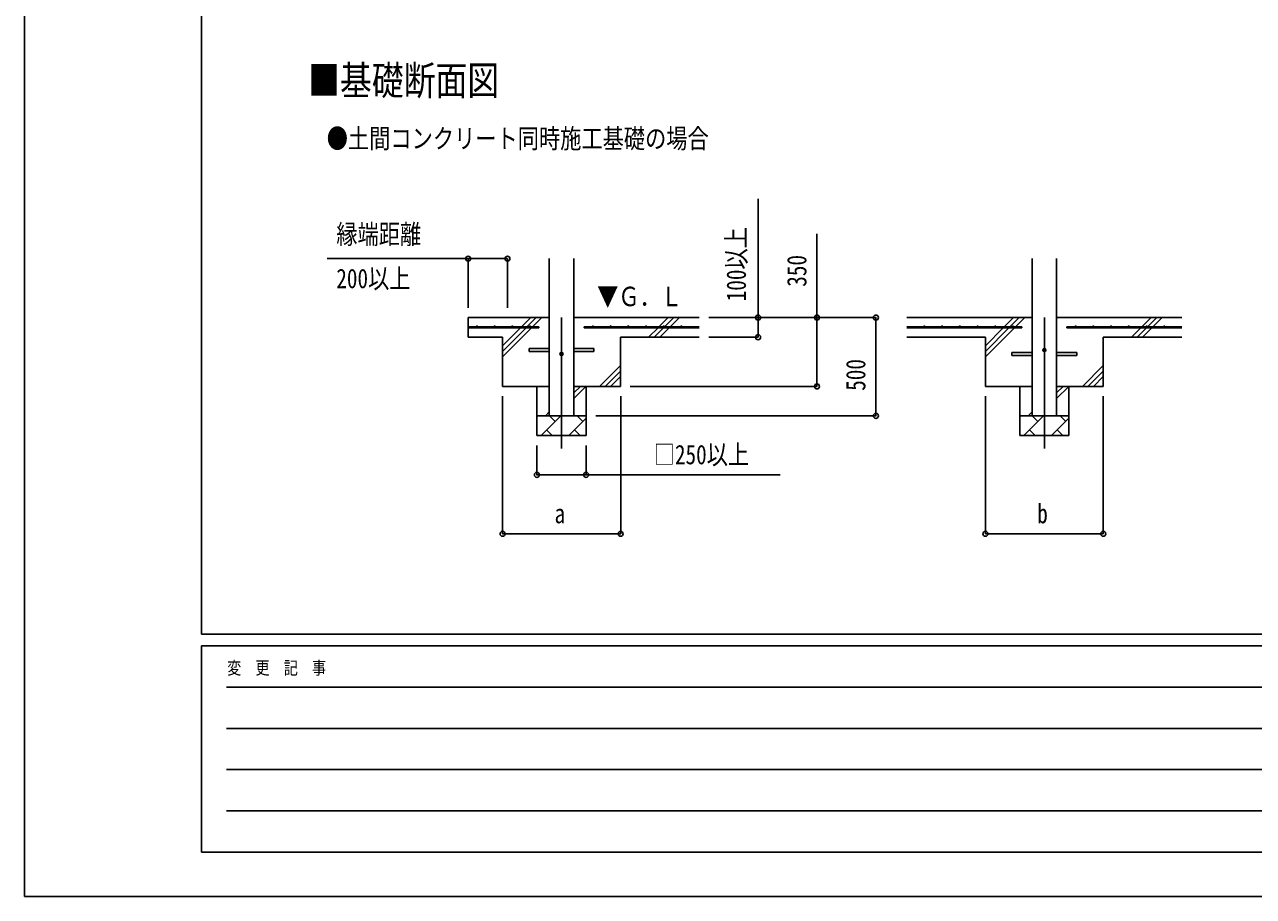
# Model space of a CAD drawing. Units: millimetres, scale not verified. Extents: x -12615 to 12615, y -8910 to 8910.
# Drawn here: x -12615 to -6361, y -8910 to -4474 of the extents above; entities that cross this region are included whole.
import ezdxf
from ezdxf.enums import TextEntityAlignment as Align

# ---------------------------------------------------------------- set-up
doc = ezdxf.new("R2010")
doc.units = ezdxf.units.MM
doc.header["$LTSCALE"] = 40
for name, color, linetype in [('0-2_USER1', 3, 'Continuous'), ('0-4_YKK_12', 2, 'Continuous'), ('0-5_YKK_13', 4, 'Continuous'), ('0-6_YKK_A1', 4, 'Continuous'), ('0-7_YKK_D', 6, 'Continuous'), ('0-8_YKK_ZWAK', 7, 'Continuous')]:
    doc.layers.add(name, color=color, linetype=linetype)
doc.styles.add('ＭＳ ゴシック', font='')
doc.styles.get('ＭＳ ゴシック').set_extended_font_data('MS Gothic')

msp = doc.modelspace()

# ---------------------------------------------------------------- linework, layer by layer
at = {"layer": '0-4_YKK_12'}
for p, q in [((-9882.44, -5965), (-9882.44, -6630.95)), ((-7425.44, -5965), (-7425.44, -6630.95))]:
    msp.add_line(p, q, dxfattribs=at)
at = {"layer": '0-5_YKK_13'}
for p, q in [((-10047.44, -6122), (-9944.94, -6122)), ((-10047.44, -6138), (-10047.44, -6122)), ((-9819.94, -6122), (-9717.44, -6122)), ((-9717.44, -6122), (-9717.44, -6138)), ((-10047.44, -6138), (-9944.94, -6138)), ((-9819.94, -6138), (-9717.44, -6138)), ((-7590.44, -6142), (-7487.94, -6142)), ((-7590.44, -6158), (-7590.44, -6142)), ((-7590.44, -6158), (-7487.94, -6158)), ((-7362.94, -6142), (-7260.44, -6142)), ((-7362.94, -6158), (-7260.44, -6158)), ((-7260.44, -6142), (-7260.44, -6158))]:
    msp.add_line(p, q, dxfattribs=at)
for centre in [(-7425.44, -6130), (-9882.44, -6150)]:
    msp.add_circle(centre, 8, dxfattribs=at)
at = {"layer": '0-6_YKK_A1'}
for p, q in [((-9944.94, -6465), (-9944.94, -5665)), ((-9819.94, -5665), (-9819.94, -6465)), ((-7487.94, -6465), (-7487.94, -5665)), ((-7362.94, -5665), (-7362.94, -6465)), ((-9944.94, -5965), (-10357.44, -5965)), ((-10357.44, -5965), (-10357.44, -6065)), ((-10086.51, -6012.5), (-10039.01, -5965)), ((-10058.22, -6012.5), (-10010.72, -5965)), ((-10029.94, -6012.5), (-9982.44, -5965)), ((-9182.44, -5965), (-9819.94, -5965)), ((-9386.51, -6012.5), (-9339.01, -5965)), ((-9358.22, -6012.5), (-9310.72, -5965)), ((-9329.94, -6012.5), (-9282.44, -5965)), ((-7487.94, -5965), (-8125.44, -5965)), ((-7629.51, -6012.5), (-7582.01, -5965)), ((-7601.22, -6012.5), (-7553.72, -5965)), ((-7572.94, -6012.5), (-7525.44, -5965)), ((-6725.44, -5965), (-7362.94, -5965)), ((-6929.51, -6012.5), (-6882.01, -5965)), ((-6901.22, -6012.5), (-6853.72, -5965)), ((-6872.94, -6012.5), (-6825.44, -5965)), ((-9997.44, -6012.5), (-10357.44, -6012.5)), ((-9997.44, -6017.5), (-10357.44, -6017.5)), ((-10182.44, -6065), (-10357.44, -6065)), ((-10182.44, -6165), (-10034.94, -6017.5)), ((-10182.44, -6108.43), (-10091.51, -6017.5)), ((-10182.44, -6136.72), (-10063.22, -6017.5)), ((-10182.44, -6065), (-10182.44, -6315)), ((-9997.44, -6012.5), (-9997.44, -6017.5)), ((-9767.44, -6012.5), (-9182.44, -6012.5)), ((-9767.44, -6012.5), (-9767.44, -6017.5)), ((-9767.44, -6017.5), (-9182.44, -6017.5)), ((-9182.44, -6065), (-9582.44, -6065)), ((-9582.44, -6065), (-9582.44, -6315)), ((-9439.01, -6065), (-9391.51, -6017.5)), ((-9410.72, -6065), (-9363.22, -6017.5)), ((-9382.44, -6065), (-9334.94, -6017.5)), ((-7540.44, -6012.5), (-8125.44, -6012.5)), ((-7540.44, -6017.5), (-8125.44, -6017.5)), ((-7725.44, -6065), (-8125.44, -6065)), ((-7725.44, -6165), (-7577.94, -6017.5)), ((-7725.44, -6108.43), (-7634.51, -6017.5)), ((-7725.44, -6136.72), (-7606.22, -6017.5)), ((-7725.44, -6065), (-7725.44, -6315)), ((-7540.44, -6012.5), (-7540.44, -6017.5)), ((-7310.44, -6012.5), (-6725.44, -6012.5)), ((-7310.44, -6012.5), (-7310.44, -6017.5)), ((-7310.44, -6017.5), (-6725.44, -6017.5)), ((-7125.44, -6065), (-7125.44, -6315)), ((-7125.44, -6065), (-6725.44, -6065)), ((-6982.01, -6065), (-6934.51, -6017.5)), ((-6953.72, -6065), (-6906.22, -6017.5)), ((-6925.44, -6065), (-6877.94, -6017.5)), ((-9689.01, -6315), (-9582.44, -6208.43)), ((-9660.72, -6315), (-9582.44, -6236.72)), ((-7232.01, -6315), (-7125.44, -6208.43)), ((-7203.72, -6315), (-7125.44, -6236.72)), ((-9944.94, -6315), (-10182.44, -6315)), ((-10007.44, -6315), (-10007.44, -6565)), ((-9819.94, -6376.67), (-9758.27, -6315)), ((-9819.94, -6348.38), (-9786.56, -6315)), ((-9582.44, -6315), (-9819.94, -6315)), ((-9757.44, -6315), (-9757.44, -6565)), ((-9632.44, -6315), (-9582.44, -6265)), ((-7487.94, -6315), (-7725.44, -6315)), ((-7550.44, -6315), (-7550.44, -6565)), ((-7362.94, -6376.67), (-7301.27, -6315)), ((-7362.94, -6348.38), (-7329.56, -6315)), ((-7125.44, -6315), (-7362.94, -6315)), ((-7300.44, -6315), (-7300.44, -6565)), ((-7175.44, -6315), (-7125.44, -6265)), ((-9757.44, -6465), (-10007.44, -6465)), ((-9986.7, -6565), (-9886.7, -6465)), ((-9964.84, -6465), (-9944.94, -6445.1)), ((-9915.26, -6493.55), (-9943.81, -6465)), ((-9845.28, -6565), (-9757.44, -6477.16)), ((-9773.84, -6493.55), (-9802.39, -6465)), ((-7300.44, -6465), (-7550.44, -6465)), ((-7529.7, -6565), (-7429.7, -6465)), ((-7507.84, -6465), (-7487.94, -6445.1)), ((-7458.26, -6493.55), (-7486.81, -6465)), ((-7388.28, -6565), (-7300.44, -6477.16)), ((-7316.84, -6493.55), (-7345.39, -6465)), ((-9757.44, -6565), (-10007.44, -6565)), ((-9958.15, -6536.45), (-9929.6, -6565)), ((-9816.73, -6536.45), (-9788.18, -6565)), ((-7300.44, -6565), (-7550.44, -6565)), ((-7501.15, -6536.45), (-7472.6, -6565)), ((-7359.73, -6536.45), (-7331.18, -6565))]:
    msp.add_line(p, q, dxfattribs=at)
for centre in [(-10312.44, -6010), (-10222.44, -6010), (-10132.44, -6010), (-10042.44, -6010), (-9722.44, -6010), (-9632.44, -6010), (-9542.44, -6010), (-9452.44, -6010), (-9362.44, -6010), (-9272.44, -6010), (-8035.44, -6010), (-7945.44, -6010), (-7855.44, -6010), (-7765.44, -6010), (-7675.44, -6010), (-7585.44, -6010), (-7265.44, -6010), (-7175.44, -6010), (-7085.44, -6010), (-6995.44, -6010), (-6905.44, -6010), (-6815.44, -6010)]:
    msp.add_circle(centre, 2.5, dxfattribs=at)
at = {"layer": '0-7_YKK_D'}
for p, q in [((-10357.44, -5665), (-11075.25, -5665)), ((-10357.44, -5915), (-10357.44, -5664)), ((-10357.44, -5665), (-10157.44, -5665)), ((-10157.44, -5915), (-10157.44, -5664)), ((-9132.44, -5965), (-8881.44, -5965)), ((-9132.44, -5965), (-8281.44, -5965)), ((-9132.44, -5965), (-8581.44, -5965)), ((-8282.44, -6465), (-8282.44, -5965)), ((-9132.44, -6065), (-8881.44, -6065)), ((-9532.44, -6315), (-8581.44, -6315)), ((-10182.44, -6365), (-10182.44, -7066)), ((-9581.44, -6365), (-9581.44, -7066)), ((-7725.44, -6365), (-7725.44, -7066)), ((-7125.44, -6365), (-7125.44, -7066)), ((-9707.44, -6465), (-8281.44, -6465)), ((-10007.44, -6615), (-10007.44, -6766)), ((-9757.44, -6615), (-9757.44, -6766)), ((-10182.44, -7065), (-9581.44, -7065)), ((-7725.44, -7065), (-7125.44, -7065))]:
    msp.add_line(p, q, dxfattribs=at)
for points in [[(-8882.44, -6065), (-8882.44, -5965), (-8882.44, -5360.4)], [(-8582.44, -6315), (-8582.44, -5965), (-8582.44, -5539.1)], [(-10007.44, -6765), (-9757.44, -6765), (-8770.11, -6765)]]:
    msp.add_lwpolyline(points, dxfattribs=at)
for centre in [(-10357.44, -5665), (-10157.44, -5665), (-8882.44, -5965), (-8582.44, -5965), (-8282.44, -5965), (-8882.44, -6065), (-8582.44, -6315), (-8282.44, -6465), (-10007.44, -6765), (-9757.44, -6765), (-10182.44, -7065), (-9581.44, -7065), (-7725.44, -7065), (-7125.44, -7065)]:
    msp.add_circle(centre, 12.75, dxfattribs=at)
at = {"layer": '0-8_YKK_ZWAK'}
for p, q in [((-11714.94, -7575), (-11714.94, 8325)), ((11685.06, -7575), (-11714.94, -7575)), ((-3914.94, -7635), (-11714.94, -7635)), ((-11714.94, -8685), (-11714.94, -7635)), ((-11587.44, -7845), (-4064.94, -7845)), ((-11587.44, -8055), (-4064.94, -8055)), ((-11587.44, -8265), (-4064.94, -8265)), ((-11587.44, -8475), (-4064.94, -8475)), ((-11714.94, -8685), (-3914.94, -8685))]:
    msp.add_line(p, q, dxfattribs=at)
msp.add_lwpolyline([(-12615, -8910), (12615, -8910), (12615, 8910), (-12615, 8910)], close=True, dxfattribs=at)

# ---------------------------------------------------------------- texts
at = {"layer": '0-2_USER1', "style": 'ＭＳ ゴシック', "width": 0.8}
for s, height, p in [('■基礎断面図', 148.5, (-11172.02, -4876.84)), ('●土間コンクリート同時施工基礎の場合', 98.97, (-11077.27, -5132.85))]:
    msp.add_text(s, height=height, dxfattribs=at).set_placement(p, align=Align.BOTTOM_LEFT)
at = {"layer": '0-6_YKK_A1', "style": 'ＭＳ ゴシック', "width": 0.8}
msp.add_text('▼Ｇ．Ｌ', height=98.97, dxfattribs=at).set_placement((-9701.28, -5936.55), align=Align.BOTTOM_LEFT)
at = {"layer": '0-7_YKK_D', "style": 'ＭＳ ゴシック', "width": 0.8}
for s, p in [('縁端距離', (-11028.64, -5620)), ('200以上', (-11028.64, -5845)), ('□250以上', (-9413.31, -6741)), ('a', (-9917.94, -7041)), ('b', (-7461.44, -7041))]:
    msp.add_text(s, height=98.97, dxfattribs=at).set_placement(p, align=Align.BOTTOM_LEFT)
for s, p in [('100以上', (-8914.44, -5882)), ('350', (-8606.44, -5807.9)), ('500', (-8306.44, -6337.4))]:
    msp.add_text(s, height=98.97, rotation=90, dxfattribs=at).set_placement(p, align=Align.BOTTOM_LEFT)
at = {"layer": '0-8_YKK_ZWAK', "style": 'ＭＳ ゴシック', "width": 0.8}
msp.add_text('変  更  記  事', height=65.98, dxfattribs=at).set_placement((-11583.93, -7800), align=Align.BOTTOM_LEFT)

doc.saveas('drawing.dxf')
